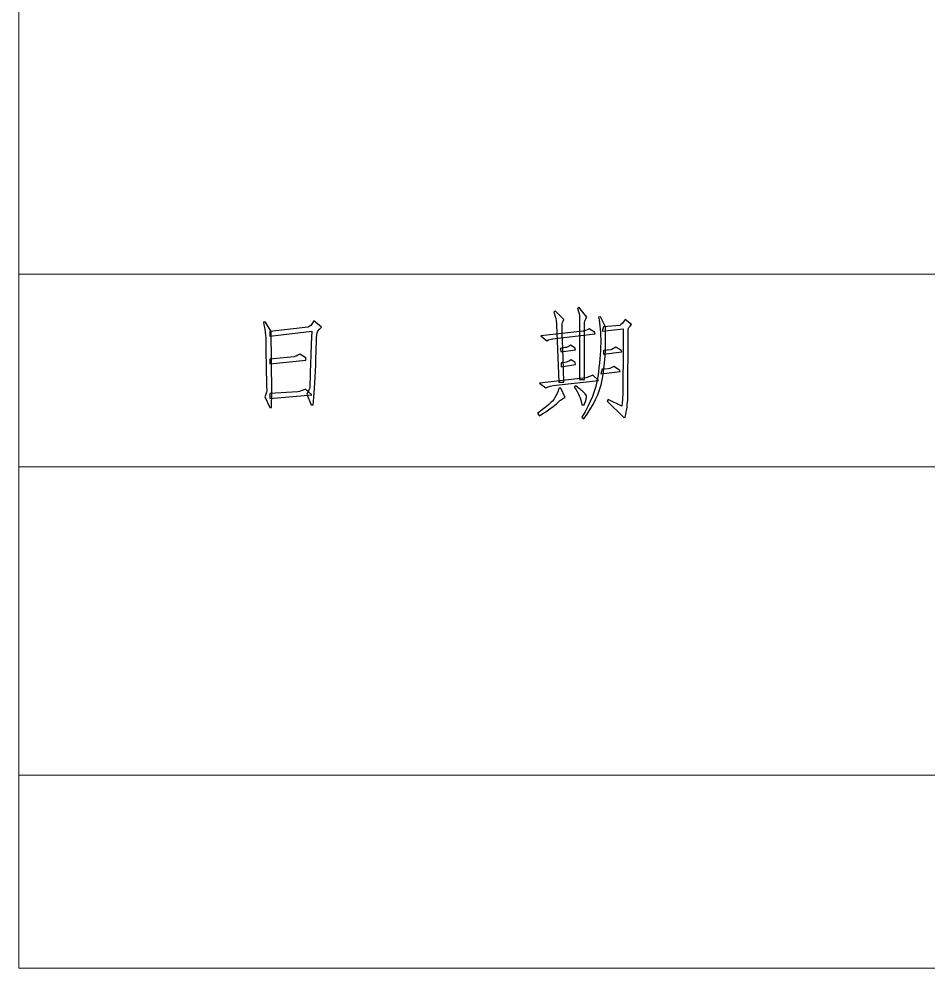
# Model space of a CAD drawing. Header units: millimetres. Extents: x 958 to 3026, y 447 to 1692.
# Drawn here: x 2216.3 to 2301, y 490.6 to 579.1 of the extents above; entities that cross this region are included whole.
import ezdxf

# ---------------------------------------------------------------- set-up
doc = ezdxf.new("R2010")
doc.units = ezdxf.units.MM
doc.layers.add('layer 1', color=7, linetype='Continuous')

msp = doc.modelspace()

# ---------------------------------------------------------------- linework, layer by layer
at = {"layer": 'layer 1', "color": 1, "lineweight": 9}
for points in [[(2216.288, 1558.138), (2216.288, 1558.138), (2216.288, 490.649), (2216.288, 490.649)], [(2312.676, 555.345), (2312.676, 555.345), (2216.288, 555.345), (2216.288, 555.345)], [(2312.676, 537.374), (2312.676, 537.374), (2216.288, 537.374), (2216.288, 537.374)], [(2312.676, 508.62), (2312.676, 508.62), (2216.288, 508.62), (2216.288, 508.62)], [(2216.288, 490.649), (2216.288, 490.649), (3025.943, 490.649), (3025.943, 490.649)]]:
    msp.add_open_spline(points, degree=3, dxfattribs=at)
at = {"layer": 'layer 1', "color": 1}
for points, knots in [([(2268.567, 545.519), (2268.567, 545.519), (2268.567, 551.332), (2268.567, 551.332), (2268.567, 551.332), (2268.567, 551.501), (2268.497, 551.767), (2268.357, 552.132), (2268.357, 552.132), (2268.357, 552.132), (2268.483, 552.258), (2268.483, 552.258), (2268.483, 552.258), (2268.483, 552.258), (2269.241, 551.332), (2269.241, 551.332), (2269.241, 551.332), (2269.101, 551.135), (2269.031, 550.975), (2269.031, 550.847), (2269.031, 550.847), (2269.031, 550.721), (2269.031, 548.946), (2269.031, 545.519), (2269.031, 545.519), (2269.031, 545.519), (2268.567, 545.519), (2268.567, 545.519)], [0, 0, 0, 0, 0.142857, 0.142857, 0.142857, 0.142857, 0.285714, 0.285714, 0.285714, 0.285714, 0.428571, 0.428571, 0.428571, 0.428571, 0.571429, 0.571429, 0.571429, 0.571429, 0.714286, 0.714286, 0.714286, 0.714286, 0.857143, 0.857143, 0.857143, 0.857143, 1, 1, 1, 1]), ([(2267.093, 551.122), (2266.98, 550.924), (2266.924, 550.743), (2266.924, 550.574), (2266.924, 550.574), (2266.924, 550.405), (2266.98, 548.637), (2267.093, 545.267), (2267.093, 545.267), (2267.093, 545.267), (2266.63, 545.267), (2266.63, 545.267), (2266.63, 545.267), (2266.63, 545.267), (2266.419, 550.659), (2266.419, 550.659), (2266.419, 550.659), (2266.391, 550.995), (2266.306, 551.374), (2266.166, 551.796), (2266.166, 551.796), (2266.166, 551.796), (2266.292, 551.922), (2266.292, 551.922), (2266.292, 551.922), (2266.292, 551.922), (2267.093, 551.122), (2267.093, 551.122)], [0, 0, 0, 0, 0.142857, 0.142857, 0.142857, 0.142857, 0.285714, 0.285714, 0.285714, 0.285714, 0.428571, 0.428571, 0.428571, 0.428571, 0.571429, 0.571429, 0.571429, 0.571429, 0.714286, 0.714286, 0.714286, 0.714286, 0.857143, 0.857143, 0.857143, 0.857143, 1, 1, 1, 1]), ([(2270.251, 545.772), (2270.42, 546.951), (2270.511, 548.004), (2270.526, 548.931), (2270.526, 548.931), (2270.538, 549.857), (2270.475, 550.659), (2270.335, 551.332), (2270.335, 551.332), (2270.335, 551.332), (2270.504, 551.374), (2270.504, 551.374), (2270.504, 551.374), (2270.504, 551.374), (2270.968, 550.448), (2270.968, 550.448), (2270.968, 550.448), (2271.024, 548.398), (2270.925, 546.748), (2270.673, 545.499), (2270.673, 545.499), (2270.42, 544.248), (2269.845, 543.035), (2268.946, 541.854), (2268.946, 541.854), (2268.946, 541.854), (2268.777, 542.023), (2268.777, 542.023), (2268.777, 542.023), (2269.591, 543.342), (2270.084, 544.593), (2270.251, 545.772)], [0, 0, 0, 0, 0.125, 0.125, 0.125, 0.125, 0.25, 0.25, 0.25, 0.25, 0.375, 0.375, 0.375, 0.375, 0.5, 0.5, 0.5, 0.5, 0.625, 0.625, 0.625, 0.625, 0.75, 0.75, 0.75, 0.75, 0.875, 0.875, 0.875, 0.875, 1, 1, 1, 1]), ([(2239.793, 549.985), (2239.793, 549.985), (2239.877, 544.34), (2239.877, 544.34), (2239.877, 544.34), (2239.877, 544.34), (2239.834, 542.907), (2239.834, 542.907), (2239.834, 542.907), (2239.834, 542.907), (2239.667, 542.907), (2239.667, 542.907), (2239.667, 542.907), (2239.667, 542.907), (2239.203, 543.919), (2239.203, 543.919), (2239.203, 543.919), (2239.344, 544.255), (2239.407, 544.473), (2239.392, 544.572), (2239.392, 544.572), (2239.378, 544.671), (2239.358, 545.526), (2239.329, 547.142), (2239.329, 547.142), (2239.3, 548.755), (2239.288, 549.598), (2239.288, 549.668), (2239.288, 549.668), (2239.288, 549.738), (2239.218, 550.139), (2239.076, 550.869), (2239.076, 550.869), (2239.076, 550.869), (2239.288, 550.869), (2239.288, 550.869), (2239.288, 550.869), (2239.288, 550.869), (2239.793, 549.985), (2239.793, 549.985)], [0, 0, 0, 0, 0.1, 0.1, 0.1, 0.1, 0.2, 0.2, 0.2, 0.2, 0.3, 0.3, 0.3, 0.3, 0.4, 0.4, 0.4, 0.4, 0.5, 0.5, 0.5, 0.5, 0.6, 0.6, 0.6, 0.6, 0.7, 0.7, 0.7, 0.7, 0.8, 0.8, 0.8, 0.8, 0.9, 0.9, 0.9, 0.9, 1, 1, 1, 1]), ([(2243.247, 550.405), (2243.387, 550.434), (2243.569, 550.63), (2243.793, 550.995), (2243.793, 550.995), (2243.793, 550.995), (2244.51, 550.405), (2244.51, 550.405), (2244.51, 550.405), (2244.201, 550.125), (2244.047, 549.9), (2244.047, 549.731), (2244.047, 549.731), (2244.047, 549.562), (2244.018, 548.63), (2243.962, 546.931), (2243.962, 546.931), (2243.907, 545.231), (2243.822, 543.975), (2243.711, 543.161), (2243.711, 543.161), (2243.711, 543.161), (2243.542, 543.161), (2243.542, 543.161), (2243.542, 543.161), (2243.542, 543.161), (2243.119, 544.171), (2243.119, 544.171), (2243.119, 544.171), (2243.288, 544.453), (2243.38, 544.663), (2243.394, 544.803), (2243.394, 544.803), (2243.409, 544.944), (2243.472, 546.685), (2243.583, 550.026), (2243.583, 550.026), (2243.583, 550.026), (2239.667, 549.562), (2239.667, 549.562), (2239.667, 549.562), (2239.667, 549.562), (2239.667, 549.985), (2239.667, 549.985), (2239.667, 549.985), (2239.667, 549.985), (2243.247, 550.405), (2243.247, 550.405)], [0, 0, 0, 0, 0.083333, 0.083333, 0.083333, 0.083333, 0.166667, 0.166667, 0.166667, 0.166667, 0.25, 0.25, 0.25, 0.25, 0.333333, 0.333333, 0.333333, 0.333333, 0.416667, 0.416667, 0.416667, 0.416667, 0.5, 0.5, 0.5, 0.5, 0.583333, 0.583333, 0.583333, 0.583333, 0.666667, 0.666667, 0.666667, 0.666667, 0.75, 0.75, 0.75, 0.75, 0.833333, 0.833333, 0.833333, 0.833333, 0.916667, 0.916667, 0.916667, 0.916667, 1, 1, 1, 1]), ([(2271.137, 543.497), (2271.137, 543.497), (2271.219, 543.666), (2271.219, 543.666), (2271.219, 543.666), (2271.219, 543.666), (2272.485, 543.035), (2272.485, 543.035), (2272.485, 543.035), (2272.54, 543.484), (2272.575, 543.835), (2272.589, 544.088), (2272.589, 544.088), (2272.603, 544.34), (2272.611, 546.39), (2272.611, 550.236), (2272.611, 550.236), (2272.611, 550.236), (2270.673, 550.026), (2270.673, 550.026), (2270.673, 550.026), (2270.673, 550.026), (2270.799, 550.448), (2270.799, 550.448), (2270.799, 550.448), (2270.799, 550.448), (2272.316, 550.574), (2272.316, 550.574), (2272.316, 550.574), (2272.427, 550.63), (2272.596, 550.813), (2272.821, 551.122), (2272.821, 551.122), (2272.821, 551.122), (2273.41, 550.659), (2273.41, 550.659), (2273.41, 550.659), (2273.186, 550.434), (2273.074, 550.272), (2273.074, 550.173), (2273.074, 550.173), (2273.074, 550.076), (2273.074, 549.12), (2273.074, 547.309), (2273.074, 547.309), (2273.074, 545.499), (2273.067, 544.333), (2273.053, 543.813), (2273.053, 543.813), (2273.038, 543.294), (2272.961, 542.697), (2272.821, 542.023), (2272.821, 542.023), (2272.821, 542.023), (2272.652, 542.023), (2272.652, 542.023), (2272.652, 542.023), (2272.652, 542.023), (2271.137, 543.497), (2271.137, 543.497)], [0, 0, 0, 0, 0.066667, 0.066667, 0.066667, 0.066667, 0.133333, 0.133333, 0.133333, 0.133333, 0.2, 0.2, 0.2, 0.2, 0.266667, 0.266667, 0.266667, 0.266667, 0.333333, 0.333333, 0.333333, 0.333333, 0.4, 0.4, 0.4, 0.4, 0.466667, 0.466667, 0.466667, 0.466667, 0.533333, 0.533333, 0.533333, 0.533333, 0.6, 0.6, 0.6, 0.6, 0.666667, 0.666667, 0.666667, 0.666667, 0.733333, 0.733333, 0.733333, 0.733333, 0.8, 0.8, 0.8, 0.8, 0.866667, 0.866667, 0.866667, 0.866667, 0.933333, 0.933333, 0.933333, 0.933333, 1, 1, 1, 1]), ([(2266.04, 549.311), (2265.898, 549.311), (2265.717, 549.255), (2265.492, 549.142), (2265.492, 549.142), (2265.492, 549.142), (2264.944, 549.605), (2264.944, 549.605), (2264.944, 549.605), (2264.944, 549.605), (2268.862, 550.026), (2268.862, 550.026), (2268.862, 550.026), (2269.002, 550.026), (2269.198, 550.096), (2269.451, 550.236), (2269.451, 550.236), (2269.451, 550.236), (2269.956, 549.941), (2269.956, 549.941), (2269.956, 549.941), (2269.956, 549.941), (2269.999, 549.774), (2269.999, 549.774), (2269.999, 549.774), (2269.999, 549.774), (2266.04, 549.311), (2266.04, 549.311)], [0, 0, 0, 0, 0.142857, 0.142857, 0.142857, 0.142857, 0.285714, 0.285714, 0.285714, 0.285714, 0.428571, 0.428571, 0.428571, 0.428571, 0.571429, 0.571429, 0.571429, 0.571429, 0.714286, 0.714286, 0.714286, 0.714286, 0.857143, 0.857143, 0.857143, 0.857143, 1, 1, 1, 1]), ([(2267.724, 548.721), (2267.724, 548.721), (2268.103, 548.468), (2268.103, 548.468), (2268.103, 548.468), (2268.103, 548.468), (2268.188, 548.299), (2268.188, 548.299), (2268.188, 548.299), (2268.188, 548.299), (2266.84, 548.089), (2266.84, 548.089), (2266.84, 548.089), (2266.84, 548.089), (2266.755, 548.427), (2266.755, 548.427), (2266.755, 548.427), (2266.755, 548.427), (2267.219, 548.509), (2267.219, 548.509), (2267.219, 548.509), (2267.359, 548.509), (2267.528, 548.581), (2267.724, 548.721)], [0, 0, 0, 0, 0.166667, 0.166667, 0.166667, 0.166667, 0.333333, 0.333333, 0.333333, 0.333333, 0.5, 0.5, 0.5, 0.5, 0.666667, 0.666667, 0.666667, 0.666667, 0.833333, 0.833333, 0.833333, 0.833333, 1, 1, 1, 1]), ([(2242.489, 547.878), (2242.489, 547.878), (2243.037, 547.54), (2243.037, 547.54), (2243.037, 547.54), (2243.037, 547.54), (2243.037, 547.33), (2243.037, 547.33), (2243.037, 547.33), (2243.037, 547.33), (2239.667, 546.994), (2239.667, 546.994), (2239.667, 546.994), (2239.667, 546.994), (2239.667, 547.415), (2239.667, 547.415), (2239.667, 547.415), (2239.667, 547.415), (2241.94, 547.625), (2241.94, 547.625), (2241.94, 547.625), (2242.025, 547.654), (2242.208, 547.738), (2242.489, 547.878)], [0, 0, 0, 0, 0.166667, 0.166667, 0.166667, 0.166667, 0.333333, 0.333333, 0.333333, 0.333333, 0.5, 0.5, 0.5, 0.5, 0.666667, 0.666667, 0.666667, 0.666667, 0.833333, 0.833333, 0.833333, 0.833333, 1, 1, 1, 1]), ([(2272.442, 548.258), (2272.442, 548.258), (2272.485, 548.089), (2272.485, 548.089), (2272.485, 548.089), (2272.485, 548.089), (2270.799, 547.878), (2270.799, 547.878), (2270.799, 547.878), (2270.799, 547.878), (2270.799, 548.214), (2270.799, 548.214), (2270.799, 548.214), (2270.799, 548.214), (2271.473, 548.299), (2271.473, 548.299), (2271.473, 548.299), (2271.586, 548.328), (2271.739, 548.412), (2271.937, 548.552), (2271.937, 548.552), (2271.937, 548.552), (2272.442, 548.258), (2272.442, 548.258)], [0, 0, 0, 0, 0.166667, 0.166667, 0.166667, 0.166667, 0.333333, 0.333333, 0.333333, 0.333333, 0.5, 0.5, 0.5, 0.5, 0.666667, 0.666667, 0.666667, 0.666667, 0.833333, 0.833333, 0.833333, 0.833333, 1, 1, 1, 1]), ([(2268.188, 546.91), (2268.188, 546.91), (2266.84, 546.699), (2266.84, 546.699), (2266.84, 546.699), (2266.84, 546.699), (2266.84, 547.079), (2266.84, 547.079), (2266.84, 547.079), (2266.84, 547.079), (2267.176, 547.12), (2267.176, 547.12), (2267.176, 547.12), (2267.374, 547.149), (2267.57, 547.233), (2267.767, 547.373), (2267.767, 547.373), (2267.767, 547.373), (2268.145, 547.12), (2268.145, 547.12), (2268.145, 547.12), (2268.145, 547.12), (2268.188, 546.91), (2268.188, 546.91)], [0, 0, 0, 0, 0.166667, 0.166667, 0.166667, 0.166667, 0.333333, 0.333333, 0.333333, 0.333333, 0.5, 0.5, 0.5, 0.5, 0.666667, 0.666667, 0.666667, 0.666667, 0.833333, 0.833333, 0.833333, 0.833333, 1, 1, 1, 1]), ([(2271.768, 546.741), (2271.768, 546.741), (2272.273, 546.405), (2272.273, 546.405), (2272.273, 546.405), (2272.273, 546.405), (2272.357, 546.277), (2272.357, 546.277), (2272.357, 546.277), (2272.357, 546.277), (2270.546, 546.067), (2270.546, 546.067), (2270.546, 546.067), (2270.546, 546.067), (2270.673, 546.487), (2270.673, 546.487), (2270.673, 546.487), (2270.673, 546.487), (2271.219, 546.531), (2271.219, 546.531), (2271.219, 546.531), (2271.417, 546.559), (2271.599, 546.629), (2271.768, 546.741)], [0, 0, 0, 0, 0.166667, 0.166667, 0.166667, 0.166667, 0.333333, 0.333333, 0.333333, 0.333333, 0.5, 0.5, 0.5, 0.5, 0.666667, 0.666667, 0.666667, 0.666667, 0.833333, 0.833333, 0.833333, 0.833333, 1, 1, 1, 1]), ([(2266.082, 544.972), (2265.941, 544.944), (2265.717, 544.874), (2265.408, 544.762), (2265.408, 544.762), (2265.408, 544.762), (2264.818, 545.183), (2264.818, 545.183), (2264.818, 545.183), (2264.818, 545.183), (2269.156, 545.688), (2269.156, 545.688), (2269.156, 545.688), (2269.268, 545.716), (2269.48, 545.801), (2269.789, 545.941), (2269.789, 545.941), (2269.789, 545.941), (2270.335, 545.436), (2270.335, 545.436), (2270.335, 545.436), (2270.335, 545.436), (2266.082, 544.972), (2266.082, 544.972)], [0, 0, 0, 0, 0.166667, 0.166667, 0.166667, 0.166667, 0.333333, 0.333333, 0.333333, 0.333333, 0.5, 0.5, 0.5, 0.5, 0.666667, 0.666667, 0.666667, 0.666667, 0.833333, 0.833333, 0.833333, 0.833333, 1, 1, 1, 1]), ([(2239.667, 544.214), (2239.667, 544.214), (2242.278, 544.383), (2242.278, 544.383), (2242.278, 544.383), (2242.474, 544.41), (2242.713, 544.494), (2242.994, 544.635), (2242.994, 544.635), (2242.994, 544.635), (2243.583, 544.088), (2243.583, 544.088), (2243.583, 544.088), (2243.583, 544.088), (2239.667, 543.75), (2239.667, 543.75), (2239.667, 543.75), (2239.667, 543.75), (2239.667, 544.214), (2239.667, 544.214)], [0, 0, 0, 0, 0.2, 0.2, 0.2, 0.2, 0.4, 0.4, 0.4, 0.4, 0.6, 0.6, 0.6, 0.6, 0.8, 0.8, 0.8, 0.8, 1, 1, 1, 1]), ([(2264.818, 542.149), (2264.818, 542.149), (2264.649, 542.361), (2264.649, 542.361), (2264.649, 542.361), (2265.521, 543.006), (2266.046, 543.477), (2266.229, 543.772), (2266.229, 543.772), (2266.412, 544.067), (2266.545, 544.383), (2266.63, 544.719), (2266.63, 544.719), (2266.63, 544.719), (2266.797, 544.719), (2266.797, 544.719), (2266.797, 544.719), (2266.797, 544.719), (2267.219, 543.835), (2267.219, 543.835), (2267.219, 543.835), (2266.995, 543.779), (2266.755, 543.617), (2266.502, 543.35), (2266.502, 543.35), (2266.251, 543.084), (2265.688, 542.683), (2264.818, 542.149)], [0, 0, 0, 0, 0.142857, 0.142857, 0.142857, 0.142857, 0.285714, 0.285714, 0.285714, 0.285714, 0.428571, 0.428571, 0.428571, 0.428571, 0.571429, 0.571429, 0.571429, 0.571429, 0.714286, 0.714286, 0.714286, 0.714286, 0.857143, 0.857143, 0.857143, 0.857143, 1, 1, 1, 1]), ([(2268.777, 543.161), (2268.693, 543.75), (2268.454, 544.299), (2268.062, 544.803), (2268.062, 544.803), (2268.062, 544.803), (2268.188, 544.929), (2268.188, 544.929), (2268.188, 544.929), (2268.553, 544.678), (2268.813, 544.466), (2268.966, 544.299), (2268.966, 544.299), (2269.12, 544.13), (2269.205, 544.011), (2269.219, 543.939), (2269.219, 543.939), (2269.234, 543.869), (2269.156, 543.61), (2268.987, 543.161), (2268.987, 543.161), (2268.987, 543.161), (2268.777, 543.161), (2268.777, 543.161)], [0, 0, 0, 0, 0.166667, 0.166667, 0.166667, 0.166667, 0.333333, 0.333333, 0.333333, 0.333333, 0.5, 0.5, 0.5, 0.5, 0.666667, 0.666667, 0.666667, 0.666667, 0.833333, 0.833333, 0.833333, 0.833333, 1, 1, 1, 1])]:
    msp.add_open_spline(points, degree=3, knots=knots, dxfattribs=at)

doc.saveas('drawing.dxf')
